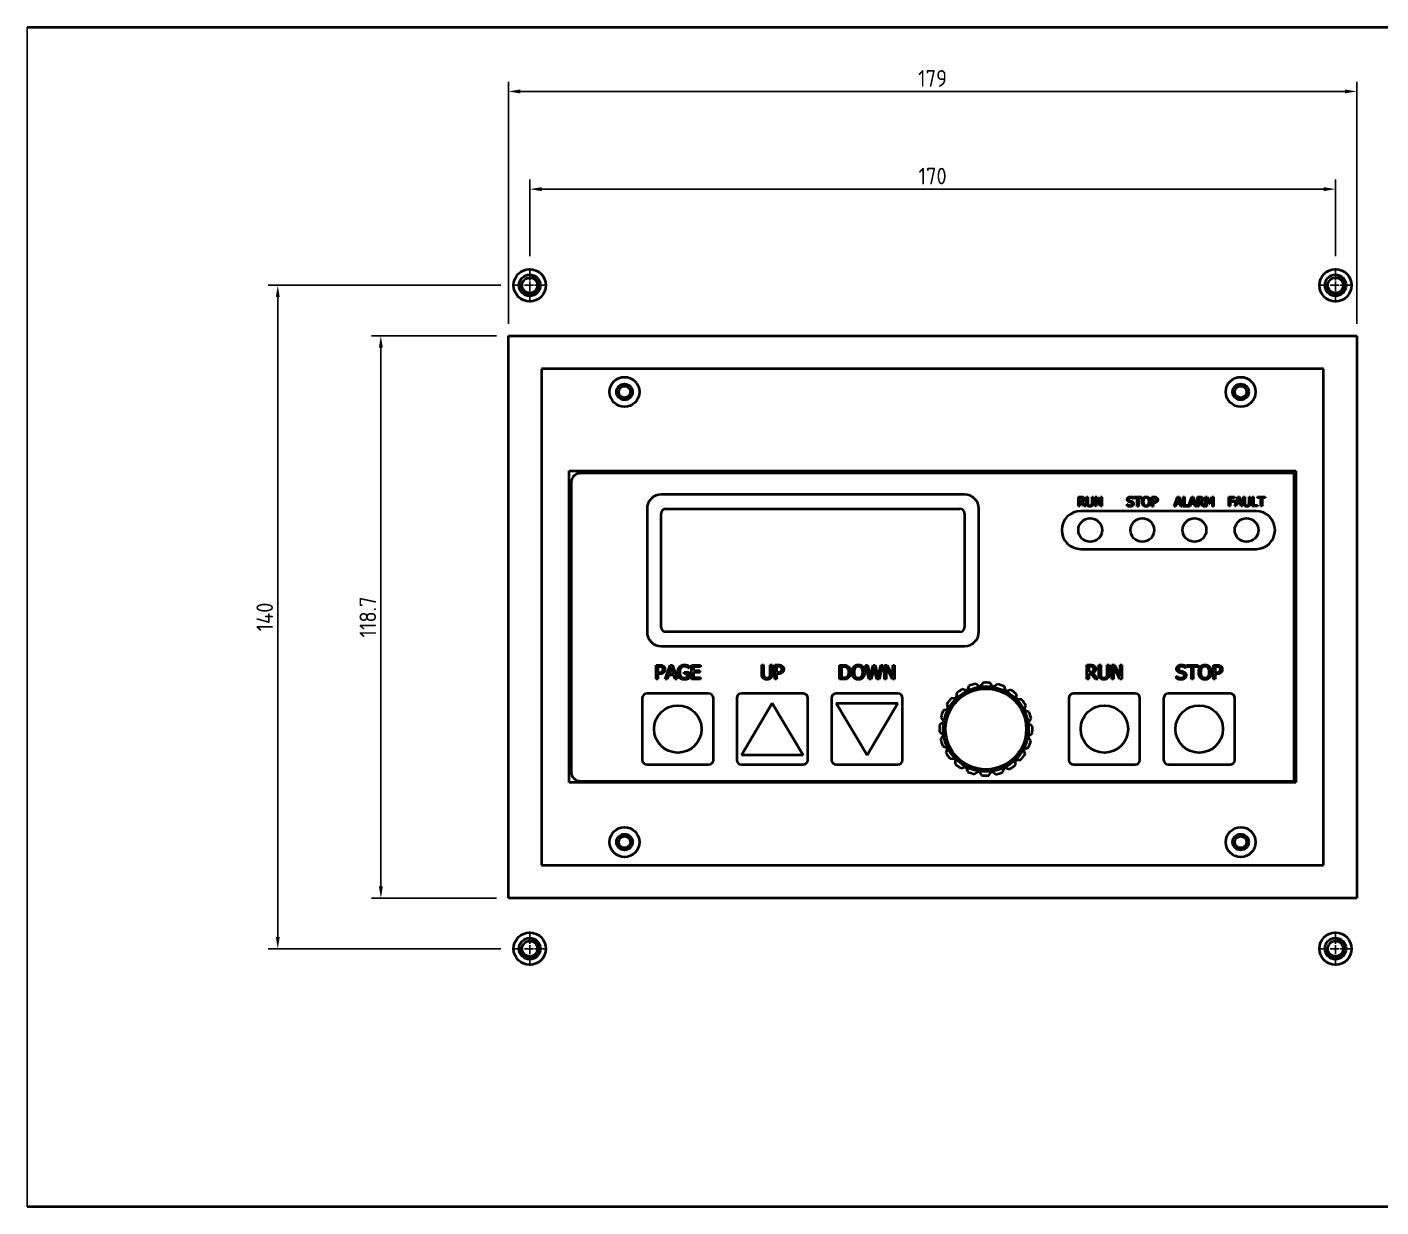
# Model space of a CAD drawing. Header units: millimetres. Extents: x 0 to 1193, y 0 to 420.
# Drawn here: x 684.8 to 970.4, y 103.2 to 352.2 of the extents above; entities that cross this region are included whole.
import ezdxf

# ---------------------------------------------------------------- set-up
doc = ezdxf.new("R2010")
doc.units = ezdxf.units.MM
doc.linetypes.add('CHAIN', pattern=[0.3543, 0.2362, -0.0295, 0.0591, -0.0295])
doc.layers.get('0').update_dxf_attribs({"color": 3, "lineweight": 25})
for name, color, linetype, lineweight in [('가시적인 것(ISO)', 3, 'Continuous', 40), ('가시적인 좁은 것(ISO)', 3, 'Continuous', 35), ('중심 표식(ISO)', 1, 'Continuous', 25), ('치수(ISO)', 2, 'Continuous', 25)]:
    doc.layers.add(name, color=color, linetype=linetype, lineweight=lineweight)
doc.styles.add('치수 텍스트_PSTEK_POSCO', font='isocp.shx')
doc.dimstyles.new('치수_PSTEK_POSCO', dxfattribs={"dimtxt": 3.5, "dimasz": 2.5, "dimexe": 2, "dimexo": 2.5, "dimgap": 1, "dimtad": 1, "dimrnd": 1e-08, "dimdsep": 46, "dimtxsty": '치수 텍스트_PSTEK_POSCO', "dimcen": 0.09, "dimdle": 10, "dimclrd": 7, "dimclre": 7, "dimclrt": 2, "dimadec": 1, "dimazin": 2, "dimtfac": 1, "dimtmove": 0, "dimatfit": 3, "dimfxl": 0, "dimtolj": 1, "dimlwd": -1, "dimlwe": -1, "dimarcsym": 0})

# ---------------------------------------------------------------- blocks, each defined once
blk = doc.blocks.new('*D39')
at = {"layer": 'Defpoints', "color": 0}
for p in [(787.22, 297.72), (737.68, 157.72), (787.22, 157.72)]:
    blk.add_point(p, dxfattribs=at)
at = {"layer": '치수(ISO)', "color": 7}
for p, q in [((784.72, 297.72), (735.68, 297.72)), ((737.68, 295.22), (737.68, 160.22)), ((784.72, 157.72), (735.68, 157.72))]:
    blk.add_line(p, q, dxfattribs=at)
for points in [[(737.27, 295.22), (738.1, 295.22), (737.68, 297.72)], [(737.27, 160.22), (738.1, 160.22), (737.68, 157.72)]]:
    blk.add_solid(points, dxfattribs=at)
at = {"layer": '치수(ISO)', "color": 2, "insert": (734.93, 227.72), "char_height": 3.5, "attachment_point": 5, "rotation": 90, "style": '치수 텍스트_PSTEK_POSCO'}
blk.add_mtext('\\A1;140', dxfattribs=at)
blk = doc.blocks.new('*D40')
at = {"layer": 'Defpoints', "color": 0}
for p in [(960.84, 318.02), (790.84, 301.34), (960.84, 301.34)]:
    blk.add_point(p, dxfattribs=at)
at = {"layer": '치수(ISO)', "color": 7}
for p, q in [((790.84, 303.84), (790.84, 320.02)), ((960.84, 303.84), (960.84, 320.02)), ((793.34, 318.02), (958.34, 318.02))]:
    blk.add_line(p, q, dxfattribs=at)
for points in [[(793.34, 318.43), (793.34, 317.6), (790.84, 318.02)], [(958.34, 318.43), (958.34, 317.6), (960.84, 318.02)]]:
    blk.add_solid(points, dxfattribs=at)
at = {"layer": '치수(ISO)', "color": 2, "insert": (875.84, 320.77), "char_height": 3.5, "attachment_point": 5, "style": '치수 텍스트_PSTEK_POSCO'}
blk.add_mtext('\\A1;170', dxfattribs=at)
blk = doc.blocks.new('*D41')
at = {"layer": 'Defpoints', "color": 0}
for p in [(786.34, 287.07), (759.43, 168.37), (786.34, 168.37)]:
    blk.add_point(p, dxfattribs=at)
at = {"layer": '치수(ISO)', "color": 7}
for p, q in [((783.84, 287.07), (757.43, 287.07)), ((759.43, 284.57), (759.43, 170.87)), ((783.84, 168.37), (757.43, 168.37))]:
    blk.add_line(p, q, dxfattribs=at)
for points in [[(759.02, 284.57), (759.85, 284.57), (759.43, 287.07)], [(759.02, 170.87), (759.85, 170.87), (759.43, 168.37)]]:
    blk.add_solid(points, dxfattribs=at)
at = {"layer": '치수(ISO)', "color": 2, "insert": (756.68, 227.72), "char_height": 3.5, "attachment_point": 5, "rotation": 90, "style": '치수 텍스트_PSTEK_POSCO'}
blk.add_mtext('\\A1;118.7', dxfattribs=at)
blk = doc.blocks.new('*D42')
at = {"layer": 'Defpoints', "color": 0}
for p in [(965.34, 338.64), (786.34, 287.07), (965.34, 287.07)]:
    blk.add_point(p, dxfattribs=at)
at = {"layer": '치수(ISO)', "color": 7}
for p, q in [((786.34, 289.57), (786.34, 340.64)), ((965.34, 289.57), (965.34, 340.64)), ((788.84, 338.64), (962.84, 338.64))]:
    blk.add_line(p, q, dxfattribs=at)
for points in [[(788.84, 339.05), (788.84, 338.22), (786.34, 338.64)], [(962.84, 339.05), (962.84, 338.22), (965.34, 338.64)]]:
    blk.add_solid(points, dxfattribs=at)
at = {"layer": '치수(ISO)', "color": 2, "insert": (875.84, 341.39), "char_height": 3.5, "attachment_point": 5, "style": '치수 텍스트_PSTEK_POSCO'}
blk.add_mtext('\\A1;179', dxfattribs=at)

msp = doc.modelspace()

# ---------------------------------------------------------------- linework, layer by layer
at = {"color": 4}
msp.add_line((684.794, 352.221), (684.794, 103.221), dxfattribs=at)
at = {"layer": '가시적인 것(ISO)', "color": 4}
for p, q in [((684.794, 352.221), (1064.412, 352.221)), ((786.338, 287.071), (965.338, 287.071)), ((786.338, 168.371), (786.338, 287.071)), ((965.338, 287.071), (965.338, 168.371)), ((965.338, 168.371), (786.338, 168.371)), ((1064.412, 103.221), (684.794, 103.221))]:
    msp.add_line(p, q, dxfattribs=at)
at = {"layer": '가시적인 것(ISO)'}
for p, q in [((793.338, 280.071), (793.338, 175.371)), ((958.338, 280.071), (793.338, 280.071)), ((958.338, 175.371), (958.338, 280.071)), ((799.188, 192.771), (799.188, 258.571)), ((799.188, 258.571), (952.488, 258.571)), ((952.088, 258.071), (801.588, 258.071)), ((952.088, 193.071), (952.088, 258.071)), ((952.488, 258.571), (952.488, 192.771)), ((799.588, 256.071), (799.588, 195.071)), ((882.588, 253.571), (818.588, 253.571)), ((906.617, 251.092), (906.617, 253.092)), ((906.617, 253.092), (907.133, 253.092)), ((907.147, 252.862), (906.883, 252.862)), ((906.883, 252.862), (906.883, 252.11)), ((906.883, 252.11), (907.117, 252.11)), ((907.188, 251.888), (906.883, 251.888)), ((906.883, 251.888), (906.883, 251.092)), ((907.82, 251.092), (907.188, 251.888)), ((907.454, 251.962), (908.165, 251.092)), ((908.3, 251.844), (908.3, 253.092)), ((908.3, 253.092), (908.566, 253.092)), ((908.566, 253.092), (908.566, 251.844)), ((909.481, 251.838), (909.481, 253.092)), ((909.481, 253.092), (909.747, 253.092)), ((909.747, 253.092), (909.747, 251.844)), ((910.128, 251.092), (910.128, 253.092)), ((910.128, 253.092), (910.506, 253.092)), ((911.261, 251.092), (910.376, 252.817)), ((910.376, 252.817), (910.376, 251.092)), ((910.506, 253.092), (911.311, 251.509)), ((911.311, 251.509), (911.311, 253.092)), ((911.311, 253.092), (911.559, 253.092)), ((911.559, 253.092), (911.559, 251.092)), ((916.891, 251.191), (916.891, 251.525)), ((916.891, 251.525), (916.911, 251.525)), ((918.173, 252.659), (918.154, 252.659)), ((918.173, 252.977), (918.173, 252.659)), ((918.318, 252.834), (918.318, 253.071)), ((918.318, 253.071), (919.925, 253.071)), ((918.989, 252.834), (918.318, 252.834)), ((918.989, 251.071), (918.989, 252.834)), ((919.925, 252.834), (919.254, 252.834)), ((919.254, 252.834), (919.254, 251.071)), ((919.925, 253.071), (919.925, 252.834)), ((922.075, 251.071), (922.075, 253.071)), ((922.075, 253.071), (922.577, 253.071)), ((922.561, 252.841), (922.34, 252.841)), ((922.34, 252.841), (922.34, 252.044)), ((922.34, 252.044), (922.522, 252.044)), ((922.566, 251.817), (922.34, 251.817)), ((922.34, 251.817), (922.34, 251.071)), ((926.828, 251.071), (927.502, 253.071)), ((927.279, 251.63), (927.097, 251.071)), ((928.042, 251.63), (927.279, 251.63)), ((927.66, 252.799), (927.352, 251.857)), ((927.352, 251.857), (927.969, 251.857)), ((927.502, 253.071), (927.83, 253.071)), ((927.969, 251.857), (927.66, 252.799)), ((927.83, 253.071), (928.504, 251.071)), ((928.224, 251.071), (928.042, 251.63)), ((928.694, 251.071), (928.694, 253.071)), ((928.694, 253.071), (928.959, 253.071)), ((928.959, 253.071), (928.959, 251.308)), ((929.852, 251.09), (930.52, 253.071)), ((930.297, 251.63), (930.115, 251.071)), ((931.06, 251.63), (930.297, 251.63)), ((930.677, 252.799), (930.37, 251.857)), ((930.37, 251.857), (930.987, 251.857)), ((930.52, 253.071), (930.848, 253.071)), ((930.987, 251.857), (930.677, 252.799)), ((930.848, 253.071), (931.522, 251.071)), ((931.241, 251.071), (931.06, 251.63)), ((931.711, 251.071), (931.711, 253.071)), ((931.711, 253.071), (932.227, 253.071)), ((932.241, 252.841), (931.977, 252.841)), ((931.977, 252.841), (931.977, 252.089)), ((931.977, 252.089), (932.211, 252.089)), ((932.282, 251.867), (931.977, 251.867)), ((931.977, 251.867), (931.977, 251.071)), ((932.914, 251.071), (932.282, 251.867)), ((932.548, 251.941), (933.259, 251.071)), ((933.418, 251.071), (933.418, 253.071)), ((933.418, 253.071), (933.781, 253.071)), ((934.183, 251.622), (933.666, 252.794)), ((933.666, 252.794), (933.666, 251.071)), ((933.781, 253.071), (934.28, 251.958)), ((934.345, 251.622), (934.183, 251.622)), ((934.28, 251.958), (934.763, 253.071)), ((934.867, 252.794), (934.345, 251.622)), ((934.763, 253.071), (935.133, 253.071)), ((934.867, 251.071), (934.867, 252.794)), ((935.133, 253.071), (935.133, 251.071)), ((938.359, 251.092), (938.359, 253.092)), ((938.359, 253.092), (939.555, 253.092)), ((939.555, 252.855), (938.625, 252.855)), ((938.625, 252.855), (938.625, 252.291)), ((938.625, 252.291), (939.516, 252.291)), ((939.516, 252.055), (938.625, 252.055)), ((938.625, 252.055), (938.625, 251.092)), ((939.516, 252.291), (939.516, 252.055)), ((939.555, 253.092), (939.555, 252.855)), ((939.578, 251.092), (940.252, 253.092)), ((940.028, 251.651), (939.847, 251.092)), ((940.792, 251.651), (940.028, 251.651)), ((940.409, 252.82), (940.101, 251.878)), ((940.101, 251.878), (940.719, 251.878)), ((940.252, 253.092), (940.579, 253.092)), ((940.719, 251.878), (940.409, 252.82)), ((940.579, 253.092), (941.254, 251.092)), ((940.973, 251.092), (940.792, 251.651)), ((941.419, 251.844), (941.419, 253.092)), ((941.419, 253.092), (941.685, 253.092)), ((941.685, 253.092), (941.685, 251.844)), ((942.6, 251.838), (942.6, 253.092)), ((942.6, 253.092), (942.866, 253.092)), ((942.866, 253.092), (942.866, 251.844)), ((943.247, 251.092), (943.247, 253.092)), ((943.247, 253.092), (943.513, 253.092)), ((943.513, 253.092), (943.513, 251.329)), ((944.411, 252.855), (944.411, 253.092)), ((944.411, 253.092), (946.019, 253.092)), ((945.082, 252.855), (944.411, 252.855)), ((945.082, 251.092), (945.082, 252.855)), ((946.019, 252.855), (945.348, 252.855)), ((945.348, 252.855), (945.348, 251.092)), ((946.019, 253.092), (946.019, 252.855)), ((815.588, 250.571), (815.588, 224.571)), ((818.588, 225.571), (818.588, 249.571)), ((819.588, 250.571), (881.588, 250.571)), ((882.588, 249.571), (882.588, 225.571)), ((885.588, 224.571), (885.588, 250.571)), ((906.883, 251.092), (906.617, 251.092)), ((944.088, 250.071), (907.088, 250.071)), ((908.165, 251.092), (907.82, 251.092)), ((910.376, 251.092), (910.128, 251.092)), ((911.559, 251.092), (911.261, 251.092)), ((919.254, 251.071), (918.989, 251.071)), ((922.34, 251.071), (922.075, 251.071)), ((927.097, 251.071), (926.828, 251.071)), ((928.504, 251.071), (928.224, 251.071)), ((930.115, 251.071), (928.694, 251.071)), ((928.959, 251.308), (929.852, 251.308)), ((929.852, 251.308), (929.852, 251.09)), ((931.522, 251.071), (931.241, 251.071)), ((931.977, 251.071), (931.711, 251.071)), ((933.259, 251.071), (932.914, 251.071)), ((933.666, 251.071), (933.418, 251.071)), ((935.133, 251.071), (934.867, 251.071)), ((938.625, 251.092), (938.359, 251.092)), ((939.847, 251.092), (939.578, 251.092)), ((941.254, 251.092), (940.973, 251.092)), ((944.406, 251.092), (943.247, 251.092)), ((943.513, 251.329), (944.406, 251.329)), ((944.406, 251.329), (944.406, 251.092)), ((945.348, 251.092), (945.082, 251.092)), ((907.088, 242.071), (944.088, 242.071)), ((881.588, 224.571), (819.588, 224.571)), ((818.588, 221.571), (882.588, 221.571)), ((817.483, 214.573), (817.483, 217.573)), ((817.483, 217.573), (818.236, 217.573)), ((818.212, 217.228), (817.881, 217.228)), ((817.881, 217.228), (817.881, 216.032)), ((819.435, 214.573), (820.446, 217.573)), ((820.682, 217.165), (820.22, 215.753)), ((820.446, 217.573), (820.937, 217.573)), ((821.146, 215.753), (820.682, 217.165)), ((820.937, 217.573), (821.949, 214.573)), ((824.474, 217.369), (824.474, 216.888)), ((824.987, 214.573), (824.987, 217.573)), ((824.987, 217.573), (826.864, 217.573)), ((826.864, 217.219), (825.386, 217.219)), ((825.386, 217.219), (825.386, 216.397)), ((826.864, 217.573), (826.864, 217.219)), ((839.795, 215.731), (839.795, 217.603)), ((839.795, 217.603), (840.194, 217.603)), ((840.194, 217.603), (840.194, 215.731)), ((841.567, 215.721), (841.567, 217.603)), ((841.567, 217.603), (841.966, 217.603)), ((841.966, 217.603), (841.966, 215.731)), ((842.537, 214.603), (842.537, 217.603)), ((842.537, 217.603), (843.291, 217.603)), ((843.267, 217.257), (842.936, 217.257)), ((842.936, 217.257), (842.936, 216.061)), ((856.226, 214.571), (856.226, 217.571)), ((856.226, 217.571), (856.909, 217.571)), ((856.929, 217.226), (856.625, 217.226)), ((856.625, 217.226), (856.625, 214.916)), ((862.46, 214.571), (861.694, 217.571)), ((861.694, 217.571), (862.105, 217.571)), ((862.105, 217.571), (862.708, 215.084)), ((862.708, 215.084), (863.306, 217.571)), ((863.306, 217.571), (863.712, 217.571)), ((863.712, 217.571), (864.315, 215.055)), ((864.315, 215.055), (864.915, 217.571)), ((865.306, 217.571), (864.553, 214.571)), ((864.915, 217.571), (865.306, 217.571)), ((865.664, 214.571), (865.664, 217.571)), ((865.664, 217.571), (866.23, 217.571)), ((867.363, 214.571), (866.036, 217.158)), ((866.036, 217.158), (866.036, 214.571)), ((866.23, 217.571), (867.438, 215.196)), ((867.438, 215.196), (867.438, 217.571)), ((867.438, 217.571), (867.81, 217.571)), ((867.81, 217.571), (867.81, 214.571)), ((908.382, 214.603), (908.382, 217.603)), ((908.382, 217.603), (909.155, 217.603)), ((909.177, 217.257), (908.781, 217.257)), ((908.781, 217.257), (908.781, 216.129)), ((910.906, 215.731), (910.906, 217.603)), ((910.906, 217.603), (911.304, 217.603)), ((911.304, 217.603), (911.304, 215.731)), ((912.678, 215.721), (912.678, 217.603)), ((912.678, 217.603), (913.077, 217.603)), ((913.077, 217.603), (913.077, 215.731)), ((913.648, 214.603), (913.648, 217.603)), ((913.648, 217.603), (914.214, 217.603)), ((915.347, 214.603), (914.02, 217.189)), ((914.02, 217.189), (914.02, 214.603)), ((914.214, 217.603), (915.423, 215.227)), ((915.423, 215.227), (915.423, 217.603)), ((915.423, 217.603), (915.795, 217.603)), ((915.795, 217.603), (915.795, 214.603)), ((929.216, 217.43), (929.216, 216.954)), ((929.432, 217.216), (929.432, 217.571)), ((929.432, 217.571), (931.844, 217.571)), ((930.439, 217.216), (929.432, 217.216)), ((930.439, 214.571), (930.439, 217.216)), ((931.844, 217.216), (930.838, 217.216)), ((930.838, 217.216), (930.838, 214.571)), ((931.844, 217.571), (931.844, 217.216)), ((935.068, 214.571), (935.068, 217.571)), ((935.068, 217.571), (935.821, 217.571)), ((935.797, 217.226), (935.466, 217.226)), ((935.466, 217.226), (935.466, 216.03)), ((817.881, 214.573), (817.483, 214.573)), ((817.881, 216.032), (818.154, 216.032)), ((818.219, 215.692), (817.881, 215.692)), ((817.881, 215.692), (817.881, 214.573)), ((819.838, 214.573), (819.435, 214.573)), ((820.111, 215.412), (819.838, 214.573)), ((821.256, 215.412), (820.111, 215.412)), ((820.22, 215.753), (821.146, 215.753)), ((821.528, 214.573), (821.256, 215.412)), ((821.949, 214.573), (821.528, 214.573)), ((823.397, 215.733), (823.397, 216.083)), ((823.397, 216.083), (824.487, 216.083)), ((824.093, 215.733), (823.397, 215.733)), ((824.093, 214.958), (824.093, 215.733)), ((824.474, 216.888), (824.44, 216.888)), ((824.487, 216.083), (824.487, 214.773)), ((826.864, 214.573), (824.987, 214.573)), ((825.386, 216.397), (826.765, 216.397)), ((826.765, 216.042), (825.386, 216.042)), ((825.386, 216.042), (825.386, 214.928)), ((825.386, 214.928), (826.864, 214.928)), ((826.765, 216.397), (826.765, 216.042)), ((826.864, 214.928), (826.864, 214.573)), ((842.936, 214.603), (842.537, 214.603)), ((842.936, 216.061), (843.208, 216.061)), ((843.274, 215.721), (842.936, 215.721)), ((842.936, 215.721), (842.936, 214.603)), ((856.917, 214.571), (856.226, 214.571)), ((856.625, 214.916), (856.929, 214.916)), ((862.902, 214.571), (862.46, 214.571)), ((863.495, 217.061), (862.902, 214.571)), ((864.105, 214.571), (863.495, 217.061)), ((864.553, 214.571), (864.105, 214.571)), ((866.036, 214.571), (865.664, 214.571)), ((867.81, 214.571), (867.363, 214.571)), ((908.781, 214.603), (908.382, 214.603)), ((908.781, 216.129), (909.131, 216.129)), ((909.238, 215.796), (908.781, 215.796)), ((908.781, 215.796), (908.781, 214.603)), ((910.186, 214.603), (909.238, 215.796)), ((909.637, 215.908), (910.704, 214.603)), ((910.704, 214.603), (910.186, 214.603)), ((914.02, 214.603), (913.648, 214.603)), ((915.795, 214.603), (915.347, 214.603)), ((927.293, 214.751), (927.293, 215.252)), ((927.293, 215.252), (927.322, 215.252)), ((929.216, 216.954), (929.187, 216.954)), ((930.838, 214.571), (930.439, 214.571)), ((935.466, 214.571), (935.068, 214.571)), ((935.466, 216.03), (935.739, 216.03)), ((935.804, 215.689), (935.466, 215.689)), ((935.466, 215.689), (935.466, 214.571)), ((828.588, 211.571), (815.588, 211.571)), ((848.518, 211.571), (835.518, 211.571)), ((868.518, 211.571), (855.518, 211.571)), ((880.848, 211.628), (880.83, 210.539)), ((883.135, 212.156), (882.106, 212.51)), ((883.489, 213.186), (883.135, 212.156)), ((885.827, 212.982), (884.957, 213.637)), ((886.482, 213.852), (885.827, 212.982)), ((888.643, 212.936), (888.018, 213.827)), ((889.534, 213.561), (888.643, 212.936)), ((891.306, 212.022), (890.987, 213.062)), ((892.347, 212.341), (891.306, 212.022)), ((893.556, 210.329), (893.574, 211.418)), ((918.588, 211.571), (905.588, 211.571)), ((938.588, 211.571), (925.588, 211.571)), ((814.588, 210.571), (814.588, 197.571)), ((829.588, 197.571), (829.588, 210.571)), ((834.518, 210.571), (834.518, 197.571)), ((835.518, 198.571), (842.018, 209.571)), ((842.018, 209.571), (848.518, 198.571)), ((849.518, 197.571), (849.518, 210.571)), ((854.518, 210.571), (854.518, 197.571)), ((862.018, 198.571), (855.518, 209.571)), ((855.518, 209.571), (868.518, 209.571)), ((868.518, 209.571), (862.018, 198.571)), ((869.518, 197.571), (869.518, 210.571)), ((878.819, 209.329), (879.138, 208.289)), ((880.83, 210.539), (879.742, 210.557)), ((894.645, 210.311), (893.556, 210.329)), ((895.174, 208.024), (895.527, 209.054)), ((904.588, 210.571), (904.588, 197.571)), ((919.588, 197.571), (919.588, 210.571)), ((924.588, 210.571), (924.588, 197.571)), ((939.588, 197.571), (939.588, 210.571)), ((877.598, 206.517), (878.224, 205.626)), ((879.138, 208.289), (878.097, 207.97)), ((896.203, 207.671), (895.174, 208.024)), ((896, 205.332), (896.654, 206.202)), ((877.307, 203.464), (878.177, 202.81)), ((878.224, 205.626), (877.332, 205)), ((878.177, 202.81), (877.523, 201.94)), ((895.953, 202.517), (896.844, 203.142)), ((896.87, 204.678), (896, 205.332)), ((877.973, 200.471), (879.003, 200.118)), ((879.003, 200.118), (878.649, 199.088)), ((895.039, 199.853), (896.08, 200.173)), ((896.578, 201.626), (895.953, 202.517)), ((848.518, 198.571), (835.518, 198.571)), ((879.532, 197.831), (880.62, 197.813)), ((880.62, 197.813), (880.602, 196.725)), ((893.328, 196.515), (893.346, 197.603)), ((893.346, 197.603), (894.435, 197.585)), ((895.358, 198.813), (895.039, 199.853)), ((815.588, 196.571), (828.588, 196.571)), ((835.518, 196.571), (848.518, 196.571)), ((855.518, 196.571), (868.518, 196.571)), ((881.83, 195.801), (882.871, 196.121)), ((882.871, 196.121), (883.19, 195.08)), ((884.643, 194.581), (885.534, 195.206)), ((885.534, 195.206), (886.159, 194.315)), ((887.695, 194.29), (888.349, 195.16)), ((888.349, 195.16), (889.219, 194.506)), ((890.688, 194.956), (891.041, 195.986)), ((891.041, 195.986), (892.071, 195.632)), ((905.588, 196.571), (918.588, 196.571)), ((925.588, 196.571), (938.588, 196.571)), ((952.488, 192.771), (799.188, 192.771)), ((801.588, 193.071), (952.088, 193.071)), ((793.338, 175.371), (958.338, 175.371))]:
    msp.add_line(p, q, dxfattribs=at)
at = {"layer": '가시적인 것(ISO)', "color": 4}
for centre, radius in [((790.838, 297.721), 3.4), ((790.838, 297.721), 2.25), ((960.838, 297.721), 3.4), ((960.838, 297.721), 2.25), ((790.838, 157.721), 3.4), ((790.838, 157.721), 2.25), ((960.838, 157.721), 3.4), ((960.838, 157.721), 2.25)]:
    msp.add_circle(centre, radius, dxfattribs=at)
at = {"layer": '가시적인 것(ISO)'}
for centre, radius in [((790.838, 297.721), 1.621), ((960.838, 297.721), 1.621), ((810.838, 275.221), 3.15), ((940.838, 275.221), 3.15), ((810.838, 275.221), 1.7), ((810.838, 275.221), 1.23), ((940.838, 275.221), 1.7), ((940.838, 275.221), 1.23), ((909.088, 246.071), 2.5), ((920.088, 246.071), 2.5), ((931.088, 246.071), 2.5), ((942.088, 246.071), 2.5), ((887.088, 204.071), 9), ((887.088, 204.071), 8.5), ((822.088, 204.071), 5), ((912.088, 204.071), 5), ((932.088, 204.071), 5), ((810.838, 180.221), 3.15), ((940.838, 180.221), 3.15), ((810.838, 180.221), 1.7), ((810.838, 180.221), 1.23), ((940.838, 180.221), 1.7), ((940.838, 180.221), 1.23), ((790.838, 157.721), 1.621), ((960.838, 157.721), 1.621)]:
    msp.add_circle(centre, radius, dxfattribs=at)
for centre, radius, start, end in [((789.833, 302.721), 3.556, 274.73801, 287.99423), ((801.588, 256.071), 2, 90, 180), ((818.588, 250.571), 3, 90, 180), ((882.588, 250.571), 3, 0, 90), ((819.588, 249.571), 1, 90, 180), ((881.588, 249.571), 1, 0, 90), ((907.088, 246.071), 4, 90, 270), ((944.088, 246.071), 4, 270, 90), ((818.588, 224.571), 3, 180, 270), ((819.588, 225.571), 1, 180, 270), ((881.588, 225.571), 1, 270, 0), ((882.588, 224.571), 3, 270, 0), ((815.588, 210.571), 1, 90, 180), ((828.588, 210.571), 1, 0, 90), ((835.518, 210.571), 1, 90, 180), ((848.518, 210.571), 1, 0, 90), ((855.518, 210.571), 1, 90, 180), ((868.518, 210.571), 1, 0, 90), ((887.088, 204.071), 9.8, 120.55901, 129.54933), ((887.088, 204.071), 9.8, 102.55901, 111.54933), ((887.088, 204.071), 9.8, 84.55901, 93.54933), ((887.088, 204.071), 9.8, 66.55901, 75.54933), ((887.088, 204.071), 9.8, 48.55901, 57.54933), ((905.588, 210.571), 1, 90, 180), ((918.588, 210.571), 1, 0, 90), ((925.588, 210.571), 1, 90, 180), ((938.588, 210.571), 1, 0, 90), ((887.088, 204.071), 9.8, 138.55901, 147.54933), ((887.088, 204.071), 9.8, 30.55901, 39.54933), ((887.088, 204.071), 9.8, 156.55901, 165.54933), ((887.088, 204.071), 9.8, 12.55901, 21.54933), ((887.088, 204.071), 9.8, 174.55901, 183.54933), ((887.088, 204.071), 9.8, 354.55901, 3.54933), ((887.088, 204.071), 9.8, 192.55901, 201.54933), ((887.088, 204.071), 9.8, 336.55901, 345.54933), ((815.588, 197.571), 1, 180, 270), ((828.588, 197.571), 1, 270, 0), ((835.518, 197.571), 1, 180, 270), ((848.518, 197.571), 1, 270, 0), ((855.518, 197.571), 1, 180, 270), ((868.518, 197.571), 1, 270, 0), ((887.088, 204.071), 9.8, 210.55901, 219.54933), ((887.088, 204.071), 9.8, 318.55901, 327.54933), ((905.588, 197.571), 1, 180, 270), ((918.588, 197.571), 1, 270, 0), ((925.588, 197.571), 1, 180, 270), ((938.588, 197.571), 1, 270, 0), ((801.588, 195.071), 2, 180, 270), ((887.088, 204.071), 9.8, 228.55901, 237.54933), ((887.088, 204.071), 9.8, 246.55901, 255.54933), ((887.088, 204.071), 9.8, 264.55901, 273.54933), ((887.088, 204.071), 9.8, 282.55901, 291.54933), ((887.088, 204.071), 9.8, 300.55901, 309.54933)]:
    msp.add_arc(centre, radius, start, end, dxfattribs=at)
for points in [[(907.117, 252.11), (907.232, 252.11), (907.415, 252.15), (907.478, 252.214)], [(907.133, 253.092), (907.305, 253.092), (907.536, 253.055), (907.642, 252.987)], [(907.465, 252.794), (907.408, 252.831), (907.258, 252.862), (907.147, 252.862)], [(907.869, 252.549), (907.869, 252.33), (907.645, 252.034), (907.454, 251.962)], [(907.592, 252.528), (907.592, 252.616), (907.53, 252.75), (907.465, 252.794)], [(907.478, 252.214), (907.536, 252.269), (907.592, 252.424), (907.592, 252.528)], [(907.642, 252.987), (907.747, 252.919), (907.869, 252.706), (907.869, 252.549)], [(908.491, 251.235), (908.386, 251.338), (908.3, 251.63), (908.3, 251.844)], [(908.566, 251.844), (908.566, 251.705), (908.601, 251.517), (908.652, 251.441)], [(908.652, 251.441), (908.705, 251.36), (908.89, 251.277), (909.023, 251.277)], [(909.023, 251.277), (909.147, 251.277), (909.342, 251.36), (909.395, 251.441)], [(909.395, 251.441), (909.446, 251.517), (909.481, 251.703), (909.481, 251.838)], [(909.747, 251.844), (909.747, 251.635), (909.663, 251.337), (909.556, 251.235)], [(916.906, 252.535), (916.906, 252.778), (917.285, 253.107), (917.579, 253.107)], [(917.036, 252.173), (916.974, 252.24), (916.906, 252.418), (916.906, 252.535)], [(916.911, 251.525), (917.042, 251.402), (917.374, 251.266), (917.528, 251.266)], [(917.366, 251.997), (917.263, 252.024), (917.099, 252.107), (917.036, 252.173)], [(917.596, 252.877), (917.412, 252.877), (917.183, 252.703), (917.183, 252.562)], [(917.183, 252.562), (917.183, 252.436), (917.318, 252.285), (917.444, 252.251)], [(917.728, 251.906), (917.635, 251.932), (917.481, 251.967), (917.366, 251.997)], [(917.444, 252.251), (917.528, 252.228), (917.773, 252.17), (917.854, 252.146)], [(917.528, 251.266), (917.749, 251.266), (917.974, 251.449), (917.974, 251.599)], [(917.579, 253.107), (917.747, 253.107), (918.045, 253.04), (918.173, 252.977)], [(918.154, 252.659), (918.058, 252.747), (917.76, 252.877), (917.596, 252.877)], [(917.974, 251.599), (917.974, 251.719), (917.856, 251.868), (917.728, 251.906)], [(917.854, 252.146), (918.06, 252.082), (918.251, 251.828), (918.251, 251.642)], [(918.251, 251.642), (918.251, 251.523), (918.156, 251.296), (918.07, 251.217)], [(920.015, 252.071), (920.015, 252.322), (920.139, 252.705), (920.254, 252.843)], [(920.253, 251.301), (920.138, 251.434), (920.015, 251.825), (920.015, 252.071)], [(920.254, 252.843), (920.371, 252.975), (920.697, 253.113), (920.898, 253.113)], [(920.455, 252.676), (920.376, 252.573), (920.292, 252.266), (920.292, 252.071)], [(920.292, 252.071), (920.292, 251.677), (920.622, 251.259), (920.899, 251.259)], [(920.899, 252.883), (920.755, 252.883), (920.538, 252.783), (920.455, 252.676)], [(920.898, 253.113), (921.102, 253.113), (921.429, 252.971), (921.543, 252.843)], [(921.342, 252.676), (921.263, 252.779), (921.039, 252.883), (920.899, 252.883)], [(920.899, 251.259), (921.177, 251.259), (921.506, 251.677), (921.506, 252.071)], [(921.506, 252.071), (921.506, 252.269), (921.42, 252.575), (921.342, 252.676)], [(921.543, 252.843), (921.656, 252.71), (921.783, 252.321), (921.783, 252.071)], [(921.783, 252.071), (921.783, 251.828), (921.66, 251.434), (921.543, 251.301)], [(922.522, 252.044), (922.684, 252.044), (922.883, 252.095), (922.948, 252.163)], [(922.917, 252.765), (922.854, 252.807), (922.686, 252.841), (922.561, 252.841)], [(923.164, 252.024), (923.06, 251.922), (922.78, 251.817), (922.566, 251.817)], [(922.577, 253.071), (922.755, 253.071), (923.005, 253.013), (923.1, 252.946)], [(923.062, 252.46), (923.062, 252.564), (922.99, 252.716), (922.917, 252.765)], [(922.948, 252.163), (923.008, 252.223), (923.062, 252.364), (923.062, 252.46)], [(923.1, 252.946), (923.212, 252.87), (923.339, 252.635), (923.339, 252.468)], [(923.339, 252.468), (923.339, 252.338), (923.246, 252.105), (923.164, 252.024)], [(932.211, 252.089), (932.326, 252.089), (932.509, 252.129), (932.572, 252.193)], [(932.227, 253.071), (932.399, 253.071), (932.63, 253.034), (932.736, 252.966)], [(932.559, 252.773), (932.502, 252.81), (932.352, 252.841), (932.241, 252.841)], [(932.963, 252.528), (932.963, 252.309), (932.739, 252.013), (932.548, 251.941)], [(932.686, 252.507), (932.686, 252.595), (932.624, 252.729), (932.559, 252.773)], [(932.572, 252.193), (932.63, 252.248), (932.686, 252.403), (932.686, 252.507)], [(932.736, 252.966), (932.841, 252.898), (932.963, 252.685), (932.963, 252.528)], [(941.61, 251.235), (941.505, 251.338), (941.419, 251.63), (941.419, 251.844)], [(941.685, 251.844), (941.685, 251.705), (941.72, 251.517), (941.771, 251.441)], [(941.771, 251.441), (941.824, 251.36), (942.009, 251.277), (942.142, 251.277)], [(942.142, 251.277), (942.267, 251.277), (942.461, 251.36), (942.515, 251.441)], [(942.515, 251.441), (942.565, 251.517), (942.6, 251.703), (942.6, 251.838)], [(942.866, 251.844), (942.866, 251.635), (942.782, 251.337), (942.675, 251.235)], [(909.023, 251.05), (908.846, 251.05), (908.583, 251.142), (908.491, 251.235)], [(909.556, 251.235), (909.46, 251.141), (909.207, 251.05), (909.023, 251.05)], [(917.548, 251.035), (917.331, 251.035), (917.026, 251.126), (916.891, 251.191)], [(918.07, 251.217), (917.974, 251.129), (917.731, 251.035), (917.548, 251.035)], [(920.898, 251.029), (920.695, 251.029), (920.371, 251.167), (920.253, 251.301)], [(921.543, 251.301), (921.42, 251.162), (921.094, 251.029), (920.898, 251.029)], [(942.142, 251.05), (941.965, 251.05), (941.703, 251.142), (941.61, 251.235)], [(942.675, 251.235), (942.579, 251.141), (942.327, 251.05), (942.142, 251.05)], [(818.747, 217.114), (818.652, 217.177), (818.399, 217.228), (818.212, 217.228)], [(818.236, 217.573), (818.504, 217.573), (818.878, 217.486), (819.021, 217.386)], [(818.963, 216.657), (818.963, 216.813), (818.856, 217.041), (818.747, 217.114)], [(819.021, 217.386), (819.189, 217.272), (819.379, 216.92), (819.379, 216.669)], [(822.063, 216.076), (822.063, 216.438), (822.267, 217.012), (822.457, 217.216)], [(822.457, 217.216), (822.639, 217.413), (823.174, 217.627), (823.492, 217.627)], [(823.446, 217.282), (823.013, 217.282), (822.479, 216.63), (822.479, 216.088)], [(824.061, 217.141), (823.94, 217.202), (823.626, 217.282), (823.446, 217.282)], [(823.492, 217.627), (823.645, 217.627), (823.923, 217.583), (824.049, 217.544)], [(824.049, 217.544), (824.151, 217.515), (824.399, 217.408), (824.474, 217.369)], [(824.44, 216.888), (824.365, 216.954), (824.207, 217.073), (824.061, 217.141)], [(843.802, 217.143), (843.707, 217.206), (843.454, 217.257), (843.267, 217.257)], [(843.291, 217.603), (843.558, 217.603), (843.933, 217.515), (844.076, 217.415)], [(844.018, 216.686), (844.018, 216.842), (843.911, 217.07), (843.802, 217.143)], [(844.076, 217.415), (844.244, 217.301), (844.434, 216.949), (844.434, 216.698)], [(856.909, 217.571), (857.332, 217.571), (857.814, 217.445), (857.984, 217.333)], [(857.721, 217.046), (857.561, 217.141), (857.199, 217.226), (856.929, 217.226)], [(857.984, 217.333), (858.273, 217.141), (858.592, 216.506), (858.592, 216.069)], [(858.854, 216.071), (858.854, 216.448), (859.041, 217.022), (859.214, 217.228)], [(859.214, 217.228), (859.389, 217.428), (859.878, 217.634), (860.179, 217.634)], [(860.182, 217.289), (859.965, 217.289), (859.639, 217.138), (859.515, 216.978)], [(860.179, 217.634), (860.485, 217.634), (860.977, 217.42), (861.147, 217.228)], [(860.845, 216.978), (860.726, 217.133), (860.391, 217.289), (860.182, 217.289)], [(861.147, 217.228), (861.317, 217.029), (861.507, 216.445), (861.507, 216.071)], [(909.155, 217.603), (909.413, 217.603), (909.761, 217.547), (909.919, 217.445)], [(909.654, 217.155), (909.568, 217.211), (909.342, 217.257), (909.177, 217.257)], [(909.843, 216.757), (909.843, 216.888), (909.751, 217.09), (909.654, 217.155)], [(909.919, 217.445), (910.077, 217.343), (910.259, 217.024), (910.259, 216.788)], [(927.315, 216.766), (927.315, 217.131), (927.884, 217.625), (928.324, 217.625)], [(928.35, 217.279), (928.073, 217.279), (927.731, 217.019), (927.731, 216.808)], [(928.324, 217.625), (928.577, 217.625), (929.024, 217.525), (929.216, 217.43)], [(929.187, 216.954), (929.043, 217.085), (928.596, 217.279), (928.35, 217.279)], [(931.978, 216.071), (931.978, 216.448), (932.165, 217.022), (932.338, 217.228)], [(932.338, 217.228), (932.513, 217.428), (933.001, 217.634), (933.303, 217.634)], [(933.305, 217.289), (933.089, 217.289), (932.763, 217.138), (932.639, 216.978)], [(933.303, 217.634), (933.609, 217.634), (934.1, 217.42), (934.27, 217.228)], [(933.969, 216.978), (933.85, 217.133), (933.514, 217.289), (933.305, 217.289)], [(934.27, 217.228), (934.44, 217.029), (934.63, 216.445), (934.63, 216.071)], [(936.332, 217.112), (936.237, 217.175), (935.984, 217.226), (935.797, 217.226)], [(935.821, 217.571), (936.089, 217.571), (936.463, 217.484), (936.607, 217.384)], [(936.548, 216.655), (936.548, 216.81), (936.441, 217.039), (936.332, 217.112)], [(936.607, 217.384), (936.774, 217.27), (936.964, 216.917), (936.964, 216.667)], [(818.154, 216.032), (818.397, 216.032), (818.696, 216.11), (818.793, 216.212)], [(819.116, 216.003), (818.961, 215.85), (818.54, 215.692), (818.219, 215.692)], [(818.793, 216.212), (818.883, 216.302), (818.963, 216.514), (818.963, 216.657)], [(819.379, 216.669), (819.379, 216.475), (819.24, 216.125), (819.116, 216.003)], [(822.454, 214.907), (822.265, 215.106), (822.063, 215.694), (822.063, 216.076)], [(823.49, 214.515), (823.171, 214.515), (822.644, 214.71), (822.454, 214.907)], [(822.479, 216.088), (822.479, 215.787), (822.62, 215.334), (822.753, 215.179)], [(822.753, 215.179), (822.882, 215.023), (823.247, 214.86), (823.475, 214.86)], [(823.475, 214.86), (823.643, 214.86), (823.979, 214.909), (824.093, 214.958)], [(824.044, 214.603), (823.896, 214.559), (823.658, 214.515), (823.49, 214.515)], [(824.487, 214.773), (824.411, 214.739), (824.154, 214.634), (824.044, 214.603)], [(840.082, 214.817), (839.924, 214.972), (839.795, 215.41), (839.795, 215.731)], [(840.879, 214.539), (840.614, 214.539), (840.22, 214.678), (840.082, 214.817)], [(840.194, 215.731), (840.194, 215.522), (840.247, 215.24), (840.323, 215.125)], [(840.323, 215.125), (840.403, 215.004), (840.68, 214.88), (840.879, 214.88)], [(840.879, 214.88), (841.067, 214.88), (841.358, 215.004), (841.438, 215.125)], [(841.679, 214.817), (841.536, 214.676), (841.156, 214.539), (840.879, 214.539)], [(841.438, 215.125), (841.514, 215.24), (841.567, 215.519), (841.567, 215.721)], [(841.966, 215.731), (841.966, 215.417), (841.84, 214.97), (841.679, 214.817)], [(843.208, 216.061), (843.451, 216.061), (843.75, 216.139), (843.848, 216.241)], [(844.171, 216.032), (844.015, 215.879), (843.595, 215.721), (843.274, 215.721)], [(843.848, 216.241), (843.938, 216.331), (844.018, 216.543), (844.018, 216.686)], [(844.434, 216.698), (844.434, 216.504), (844.295, 216.154), (844.171, 216.032)], [(857.979, 214.812), (857.75, 214.668), (857.281, 214.571), (856.917, 214.571)], [(856.929, 214.916), (857.194, 214.916), (857.595, 215.001), (857.758, 215.116)], [(858.176, 216.073), (858.176, 216.419), (857.947, 216.907), (857.721, 217.046)], [(857.758, 215.116), (857.967, 215.257), (858.176, 215.723), (858.176, 216.073)], [(858.592, 216.069), (858.592, 215.658), (858.259, 214.997), (857.979, 214.812)], [(859.212, 214.916), (859.039, 215.116), (858.854, 215.702), (858.854, 216.071)], [(860.179, 214.508), (859.875, 214.508), (859.389, 214.714), (859.212, 214.916)], [(859.515, 216.978), (859.396, 216.825), (859.27, 216.363), (859.27, 216.071)], [(859.27, 216.071), (859.27, 215.48), (859.766, 214.853), (860.182, 214.853)], [(861.147, 214.916), (860.962, 214.707), (860.473, 214.508), (860.179, 214.508)], [(860.182, 214.853), (860.597, 214.853), (861.091, 215.48), (861.091, 216.071)], [(861.091, 216.071), (861.091, 216.368), (860.962, 216.827), (860.845, 216.978)], [(861.507, 216.071), (861.507, 215.706), (861.322, 215.116), (861.147, 214.916)], [(909.131, 216.129), (909.303, 216.129), (909.578, 216.19), (909.673, 216.285)], [(910.259, 216.788), (910.259, 216.46), (909.923, 216.015), (909.637, 215.908)], [(909.673, 216.285), (909.761, 216.368), (909.843, 216.601), (909.843, 216.757)], [(911.192, 214.817), (911.034, 214.972), (910.906, 215.41), (910.906, 215.731)], [(911.99, 214.539), (911.725, 214.539), (911.331, 214.678), (911.192, 214.817)], [(911.304, 215.731), (911.304, 215.522), (911.358, 215.24), (911.433, 215.125)], [(911.433, 215.125), (911.513, 215.004), (911.79, 214.88), (911.99, 214.88)], [(911.99, 214.88), (912.177, 214.88), (912.469, 215.004), (912.549, 215.125)], [(912.79, 214.817), (912.646, 214.676), (912.267, 214.539), (911.99, 214.539)], [(912.549, 215.125), (912.624, 215.24), (912.678, 215.519), (912.678, 215.721)], [(913.077, 215.731), (913.077, 215.417), (912.95, 214.97), (912.79, 214.817)], [(928.278, 214.518), (927.952, 214.518), (927.495, 214.654), (927.293, 214.751)], [(927.509, 216.224), (927.417, 216.324), (927.315, 216.591), (927.315, 216.766)], [(927.322, 215.252), (927.519, 215.067), (928.017, 214.863), (928.248, 214.863)], [(928.005, 215.959), (927.85, 216.001), (927.604, 216.125), (927.509, 216.224)], [(927.731, 216.808), (927.731, 216.618), (927.932, 216.392), (928.122, 216.341)], [(928.547, 215.823), (928.409, 215.862), (928.178, 215.915), (928.005, 215.959)], [(928.122, 216.341), (928.248, 216.307), (928.615, 216.219), (928.737, 216.183)], [(928.248, 214.863), (928.579, 214.863), (928.917, 215.138), (928.917, 215.364)], [(929.06, 214.79), (928.917, 214.659), (928.552, 214.518), (928.278, 214.518)], [(928.917, 215.364), (928.917, 215.544), (928.739, 215.767), (928.547, 215.823)], [(928.737, 216.183), (929.046, 216.088), (929.333, 215.706), (929.333, 215.427)], [(929.333, 215.427), (929.333, 215.249), (929.189, 214.909), (929.06, 214.79)], [(932.335, 214.916), (932.162, 215.116), (931.978, 215.702), (931.978, 216.071)], [(933.303, 214.508), (932.999, 214.508), (932.513, 214.714), (932.335, 214.916)], [(932.639, 216.978), (932.52, 216.825), (932.393, 216.363), (932.393, 216.071)], [(932.393, 216.071), (932.393, 215.48), (932.889, 214.853), (933.305, 214.853)], [(934.27, 214.916), (934.085, 214.707), (933.597, 214.508), (933.303, 214.508)], [(933.305, 214.853), (933.721, 214.853), (934.214, 215.48), (934.214, 216.071)], [(934.214, 216.071), (934.214, 216.368), (934.085, 216.827), (933.969, 216.978)], [(934.63, 216.071), (934.63, 215.706), (934.445, 215.116), (934.27, 214.916)], [(935.739, 216.03), (935.982, 216.03), (936.281, 216.108), (936.378, 216.21)], [(936.701, 216.001), (936.546, 215.847), (936.125, 215.689), (935.804, 215.689)], [(936.378, 216.21), (936.468, 216.3), (936.548, 216.511), (936.548, 216.655)], [(936.964, 216.667), (936.964, 216.472), (936.825, 216.122), (936.701, 216.001)]]:
    msp.add_open_spline(points, degree=2, dxfattribs=at)
at = {"layer": '가시적인 좁은 것(ISO)'}
for centre, radius in [((790.838, 297.721), 2), ((960.838, 297.721), 2), ((810.838, 275.221), 1.5), ((940.838, 275.221), 1.5), ((810.838, 180.221), 1.5), ((940.838, 180.221), 1.5), ((790.838, 157.721), 2), ((960.838, 157.721), 2)]:
    msp.add_arc(centre, radius, 170, 80, dxfattribs=at)
at = {"layer": '중심 표식(ISO)', "linetype": 'CHAIN', "ltscale": 8.047264}
for p, q in [((790.838, 301.342), (790.838, 294.1)), ((960.838, 301.342), (960.838, 294.1)), ((794.459, 297.721), (787.217, 297.721)), ((964.459, 297.721), (957.217, 297.721)), ((790.838, 161.342), (790.838, 154.1)), ((960.838, 161.342), (960.838, 154.1)), ((794.459, 157.721), (787.217, 157.721)), ((964.459, 157.721), (957.217, 157.721))]:
    msp.add_line(p, q, dxfattribs=at)

# ---------------------------------------------------------------- dimensions: what is measured, and where the dimension line sits
at = {"layer": '치수(ISO)', "color": 7}
for base, p1, p2, picture, middle in [((965.338, 338.636), (786.338, 287.071), (965.338, 287.071), '*D42', (875.838, 341.386)), ((960.838, 318.016), (790.838, 301.342), (960.838, 301.342), '*D40', (875.838, 320.766))]:
    dim = msp.add_linear_dim(base=base, p1=p1, p2=p2, dimstyle='치수_PSTEK_POSCO', override={"dimtofl": 0, "dimatfit": 1}, dxfattribs=at)
    dim.commit()
    dim.dimension.update_dxf_attribs({"geometry": picture, "text_midpoint": middle})
for base, p1, p2, picture, middle in [((737.684, 157.721), (787.217, 297.721), (787.217, 157.721), '*D39', (734.934, 227.721)), ((759.433, 168.371), (786.338, 287.071), (786.338, 168.371), '*D41', (756.683, 227.721))]:
    dim = msp.add_linear_dim(base=base, p1=p1, p2=p2, angle=90, dimstyle='치수_PSTEK_POSCO', override={"dimtofl": 0, "dimatfit": 1}, dxfattribs=at)
    dim.commit()
    dim.dimension.update_dxf_attribs({"geometry": picture, "text_midpoint": middle})

doc.saveas('drawing.dxf')
